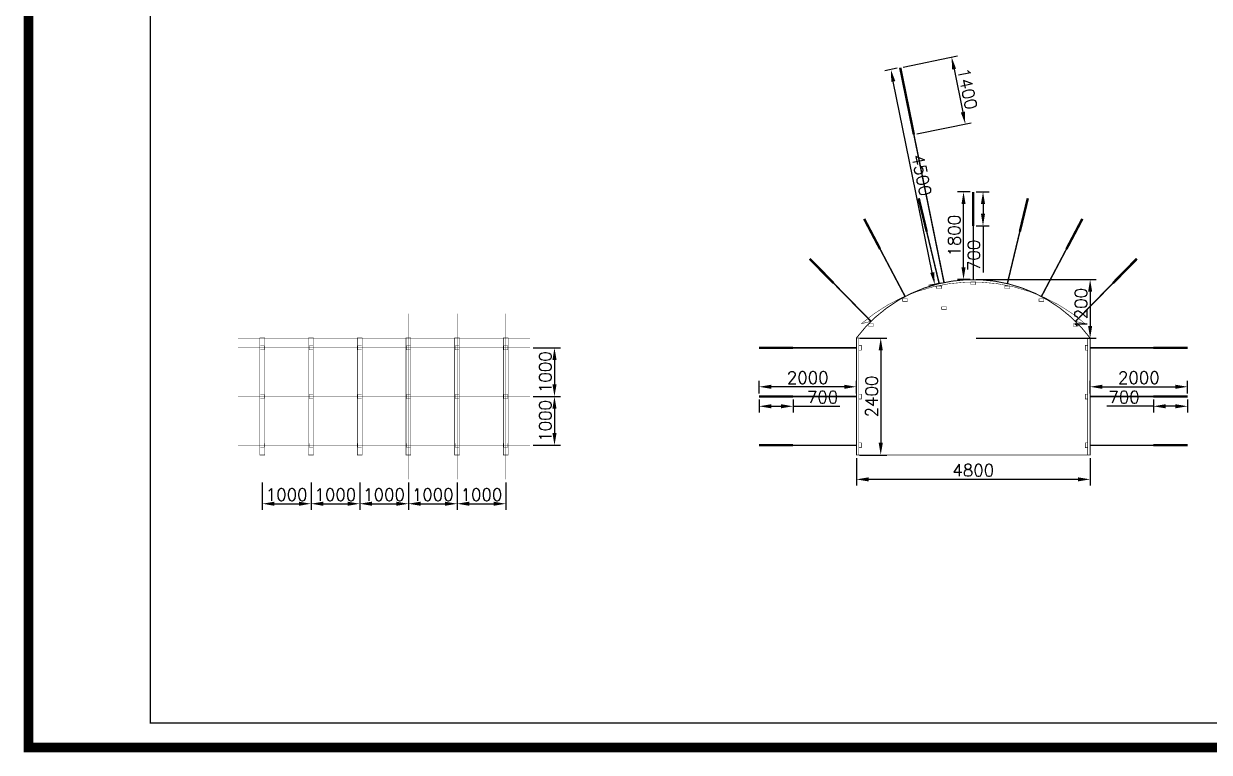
# Model space of a CAD drawing. Header units: millimetres. Extents: x -1 to 421, y -1 to 298.
# Drawn here: x -1 to 242.5, y -1 to 148.5 of the extents above; entities that cross this region are included whole.
import ezdxf

# ---------------------------------------------------------------- set-up
doc = ezdxf.new("R2010")
doc.units = ezdxf.units.MM
doc.styles.get("Standard").update_dxf_attribs({"font": 'txt', "bigfont": 'gbcbig.shx'})
doc.dimstyles.new('ISO-25', dxfattribs={"dimtxt": 2.5, "dimasz": 2.5, "dimexe": 1.25, "dimexo": 0.625, "dimtad": 1, "dimtxsty": 'Standard', "dimcen": 2.5, "dimadec": 0, "dimazin": 0, "dimtfac": 1, "dimtmove": 0, "dimatfit": 3, "dimfxl": 1, "dimarcsym": 0})

# ---------------------------------------------------------------- blocks, each defined once
blk = doc.blocks.new('*D1')
at = {"color": 0, "lineweight": -2, "transparency": 16777216}
for p, q in [((170.63, 84), (176.25, 84)), ((175, 81.5), (175, 62.5)), ((170.63, 60), (176.25, 60))]:
    blk.add_line(p, q, dxfattribs=at)
at = {"color": 0, "transparency": 16777216}
for points in [[(174.58, 81.5), (175.42, 81.5), (175, 84)], [(174.58, 62.5), (175.42, 62.5), (175, 60)]]:
    blk.add_solid(points, dxfattribs=at)
at = {"layer": 'Defpoints', "color": 0, "transparency": 16777216}
for p in [(170, 84), (170, 60), (175, 60)]:
    blk.add_point(p, dxfattribs=at)
at = {"color": 0, "transparency": 16777216, "insert": (173.13, 72), "char_height": 2.5, "attachment_point": 5, "rotation": 90}
blk.add_mtext('2400', dxfattribs=at)
blk = doc.blocks.new('*D2')
at = {"color": 0, "lineweight": -2, "transparency": 16777216}
for p, q in [((170, 59.38), (170, 53.75)), ((218, 59.38), (218, 53.75)), ((215.5, 55), (172.5, 55))]:
    blk.add_line(p, q, dxfattribs=at)
at = {"color": 0, "transparency": 16777216}
for points in [[(172.5, 55.42), (172.5, 54.58), (170, 55)], [(215.5, 55.42), (215.5, 54.58), (218, 55)]]:
    blk.add_solid(points, dxfattribs=at)
at = {"layer": 'Defpoints', "color": 0, "transparency": 16777216}
for p in [(170, 60), (218, 60), (170, 55)]:
    blk.add_point(p, dxfattribs=at)
at = {"color": 0, "transparency": 16777216, "insert": (194, 56.88), "char_height": 2.5, "attachment_point": 5}
blk.add_mtext('4800', dxfattribs=at)
blk = doc.blocks.new('*D3')
at = {"color": 0, "lineweight": -2, "transparency": 16777216}
for p, q in [((194.63, 96), (219.25, 96)), ((218, 93.5), (218, 86.5)), ((194.63, 84), (219.25, 84))]:
    blk.add_line(p, q, dxfattribs=at)
at = {"color": 0, "transparency": 16777216}
for points in [[(217.58, 93.5), (218.42, 93.5), (218, 96)], [(217.58, 86.5), (218.42, 86.5), (218, 84)]]:
    blk.add_solid(points, dxfattribs=at)
at = {"layer": 'Defpoints', "color": 0, "transparency": 16777216}
for p in [(194, 96), (194, 84), (218, 84)]:
    blk.add_point(p, dxfattribs=at)
at = {"color": 0, "transparency": 16777216, "insert": (216.13, 90), "char_height": 2.5, "attachment_point": 5, "rotation": 90}
blk.add_mtext('1200', dxfattribs=at)
blk = doc.blocks.new('*D4')
at = {"color": 0, "lineweight": -2, "transparency": 16777216}
for p, q in [((193.38, 114), (190.75, 114)), ((192, 98.5), (192, 111.5)), ((193.38, 96), (190.75, 96))]:
    blk.add_line(p, q, dxfattribs=at)
at = {"color": 0, "transparency": 16777216}
for points in [[(191.58, 111.5), (192.42, 111.5), (192, 114)], [(191.58, 98.5), (192.42, 98.5), (192, 96)]]:
    blk.add_solid(points, dxfattribs=at)
at = {"layer": 'Defpoints', "color": 0, "transparency": 16777216}
for p in [(192, 114), (194, 114), (194, 96)]:
    blk.add_point(p, dxfattribs=at)
at = {"color": 0, "transparency": 16777216, "insert": (190.13, 105), "char_height": 2.5, "attachment_point": 5, "rotation": 90}
blk.add_mtext('1800', dxfattribs=at)
blk = doc.blocks.new('*D5')
at = {"color": 0, "lineweight": -2, "transparency": 16777216}
for p, q in [((194.63, 114), (197.25, 114)), ((196, 111.5), (196, 109.5)), ((194.63, 107), (197.25, 107)), ((196, 107), (196, 97.42))]:
    blk.add_line(p, q, dxfattribs=at)
at = {"color": 0, "transparency": 16777216}
for points in [[(195.58, 111.5), (196.42, 111.5), (196, 114)], [(195.58, 109.5), (196.42, 109.5), (196, 107)]]:
    blk.add_solid(points, dxfattribs=at)
at = {"layer": 'Defpoints', "color": 0, "transparency": 16777216}
for p in [(194, 114), (194, 107), (196, 107)]:
    blk.add_point(p, dxfattribs=at)
at = {"color": 0, "transparency": 16777216, "insert": (194.13, 100.96), "char_height": 2.5, "attachment_point": 5, "rotation": 90}
blk.add_mtext('700', dxfattribs=at)
blk = doc.blocks.new('*D21')
at = {"color": 0, "lineweight": -2, "transparency": 16777216}
for p, q in [((150, 72.62), (150, 75.25)), ((167.5, 74), (152.5, 74)), ((170, 72.62), (170, 75.25))]:
    blk.add_line(p, q, dxfattribs=at)
at = {"color": 0, "transparency": 16777216}
for points in [[(152.5, 74.42), (152.5, 73.58), (150, 74)], [(167.5, 74.42), (167.5, 73.58), (170, 74)]]:
    blk.add_solid(points, dxfattribs=at)
at = {"layer": 'Defpoints', "color": 0, "transparency": 16777216}
for p in [(150, 74), (150, 72), (170, 72)]:
    blk.add_point(p, dxfattribs=at)
at = {"color": 0, "transparency": 16777216, "insert": (160, 75.88), "char_height": 2.5, "attachment_point": 5}
blk.add_mtext('2000', dxfattribs=at)
blk = doc.blocks.new('*D22')
at = {"color": 0, "lineweight": -2, "transparency": 16777216}
for p, q in [((150, 71.37), (150, 68.75)), ((157, 71.37), (157, 68.75)), ((152.5, 70), (154.5, 70)), ((157, 70), (166.58, 70))]:
    blk.add_line(p, q, dxfattribs=at)
at = {"color": 0, "transparency": 16777216}
for points in [[(152.5, 70.42), (152.5, 69.58), (150, 70)], [(154.5, 70.42), (154.5, 69.58), (157, 70)]]:
    blk.add_solid(points, dxfattribs=at)
at = {"layer": 'Defpoints', "color": 0, "transparency": 16777216}
for p in [(150, 72), (157, 72), (157, 70)]:
    blk.add_point(p, dxfattribs=at)
at = {"color": 0, "transparency": 16777216, "insert": (163.04, 71.87), "char_height": 2.5, "attachment_point": 5}
blk.add_mtext('700', dxfattribs=at)
blk = doc.blocks.new('*D23')
at = {"color": 0, "lineweight": -2, "transparency": 16777216}
for p, q in [((103.63, 72), (109.25, 72)), ((108, 69.5), (108, 64.5)), ((103.63, 62), (109.25, 62))]:
    blk.add_line(p, q, dxfattribs=at)
at = {"color": 0, "transparency": 16777216}
for points in [[(107.58, 69.5), (108.42, 69.5), (108, 72)], [(107.58, 64.5), (108.42, 64.5), (108, 62)]]:
    blk.add_solid(points, dxfattribs=at)
at = {"layer": 'Defpoints', "color": 0, "transparency": 16777216}
for p in [(103, 72), (103, 62), (108, 62)]:
    blk.add_point(p, dxfattribs=at)
at = {"color": 0, "transparency": 16777216, "insert": (106.12, 67), "char_height": 2.5, "attachment_point": 5, "rotation": 90}
blk.add_mtext('1000', dxfattribs=at)
blk = doc.blocks.new('*D24')
at = {"color": 0, "lineweight": -2, "transparency": 16777216}
for p, q in [((103.63, 82), (109.25, 82)), ((108, 79.5), (108, 74.5)), ((103.63, 72), (109.25, 72))]:
    blk.add_line(p, q, dxfattribs=at)
at = {"color": 0, "transparency": 16777216}
for points in [[(107.58, 79.5), (108.42, 79.5), (108, 82)], [(107.58, 74.5), (108.42, 74.5), (108, 72)]]:
    blk.add_solid(points, dxfattribs=at)
at = {"layer": 'Defpoints', "color": 0, "transparency": 16777216}
for p in [(103, 82), (103, 72), (108, 72)]:
    blk.add_point(p, dxfattribs=at)
at = {"color": 0, "transparency": 16777216, "insert": (106.12, 77), "char_height": 2.5, "attachment_point": 5, "rotation": 90}
blk.add_mtext('1000', dxfattribs=at)
blk = doc.blocks.new('*D25')
at = {"color": 0, "lineweight": -2, "transparency": 16777216}
for p, q in [((88, 54.38), (88, 48.75)), ((98, 54.38), (98, 48.75)), ((90.5, 50), (95.5, 50))]:
    blk.add_line(p, q, dxfattribs=at)
at = {"color": 0, "transparency": 16777216}
for points in [[(90.5, 50.42), (90.5, 49.58), (88, 50)], [(95.5, 50.42), (95.5, 49.58), (98, 50)]]:
    blk.add_solid(points, dxfattribs=at)
at = {"layer": 'Defpoints', "color": 0, "transparency": 16777216}
for p in [(88, 55), (98, 55), (98, 50)]:
    blk.add_point(p, dxfattribs=at)
at = {"color": 0, "transparency": 16777216, "insert": (93, 51.88), "char_height": 2.5, "attachment_point": 5}
blk.add_mtext('1000', dxfattribs=at)
blk = doc.blocks.new('*D26')
at = {"color": 0, "lineweight": -2, "transparency": 16777216}
for p, q in [((78, 54.38), (78, 48.75)), ((88, 54.38), (88, 48.75)), ((80.5, 50), (85.5, 50))]:
    blk.add_line(p, q, dxfattribs=at)
at = {"color": 0, "transparency": 16777216}
for points in [[(80.5, 50.42), (80.5, 49.58), (78, 50)], [(85.5, 50.42), (85.5, 49.58), (88, 50)]]:
    blk.add_solid(points, dxfattribs=at)
at = {"layer": 'Defpoints', "color": 0, "transparency": 16777216}
for p in [(78, 55), (88, 55), (88, 50)]:
    blk.add_point(p, dxfattribs=at)
at = {"color": 0, "transparency": 16777216, "insert": (83, 51.88), "char_height": 2.5, "attachment_point": 5}
blk.add_mtext('1000', dxfattribs=at)
blk = doc.blocks.new('*D27')
at = {"color": 0, "lineweight": -2, "transparency": 16777216}
for p, q in [((68, 54.38), (68, 48.75)), ((78, 54.38), (78, 48.75)), ((70.5, 50), (75.5, 50))]:
    blk.add_line(p, q, dxfattribs=at)
at = {"color": 0, "transparency": 16777216}
for points in [[(70.5, 50.42), (70.5, 49.58), (68, 50)], [(75.5, 50.42), (75.5, 49.58), (78, 50)]]:
    blk.add_solid(points, dxfattribs=at)
at = {"layer": 'Defpoints', "color": 0, "transparency": 16777216}
for p in [(68, 55), (78, 55), (78, 50)]:
    blk.add_point(p, dxfattribs=at)
at = {"color": 0, "transparency": 16777216, "insert": (73, 51.88), "char_height": 2.5, "attachment_point": 5}
blk.add_mtext('1000', dxfattribs=at)
blk = doc.blocks.new('*D28')
at = {"color": 0, "lineweight": -2, "transparency": 16777216}
for p, q in [((58, 54.38), (58, 48.75)), ((68, 54.38), (68, 48.75)), ((60.5, 50), (65.5, 50))]:
    blk.add_line(p, q, dxfattribs=at)
at = {"color": 0, "transparency": 16777216}
for points in [[(60.5, 50.42), (60.5, 49.58), (58, 50)], [(65.5, 50.42), (65.5, 49.58), (68, 50)]]:
    blk.add_solid(points, dxfattribs=at)
at = {"layer": 'Defpoints', "color": 0, "transparency": 16777216}
for p in [(58, 55), (68, 55), (68, 50)]:
    blk.add_point(p, dxfattribs=at)
at = {"color": 0, "transparency": 16777216, "insert": (63, 51.88), "char_height": 2.5, "attachment_point": 5}
blk.add_mtext('1000', dxfattribs=at)
blk = doc.blocks.new('*D29')
at = {"color": 0, "lineweight": -2, "transparency": 16777216}
for p, q in [((48, 54.38), (48, 48.75)), ((58, 54.38), (58, 48.75)), ((50.5, 50), (55.5, 50))]:
    blk.add_line(p, q, dxfattribs=at)
at = {"color": 0, "transparency": 16777216}
for points in [[(50.5, 50.42), (50.5, 49.58), (48, 50)], [(55.5, 50.42), (55.5, 49.58), (58, 50)]]:
    blk.add_solid(points, dxfattribs=at)
at = {"layer": 'Defpoints', "color": 0, "transparency": 16777216}
for p in [(48, 55), (58, 55), (58, 50)]:
    blk.add_point(p, dxfattribs=at)
at = {"color": 0, "transparency": 16777216, "insert": (53, 51.88), "char_height": 2.5, "attachment_point": 5}
blk.add_mtext('1000', dxfattribs=at)
blk = doc.blocks.new('*D30')
at = {"color": 0, "lineweight": -2, "transparency": 16777216}
for p, q in [((218, 72.62), (218, 75.25)), ((220.5, 74), (235.5, 74)), ((238, 72.62), (238, 75.25))]:
    blk.add_line(p, q, dxfattribs=at)
at = {"color": 0, "transparency": 16777216}
for points in [[(220.5, 74.42), (220.5, 73.58), (218, 74)], [(235.5, 74.42), (235.5, 73.58), (238, 74)]]:
    blk.add_solid(points, dxfattribs=at)
at = {"layer": 'Defpoints', "color": 0, "transparency": 16777216}
for p in [(238, 74), (218, 72), (238, 72)]:
    blk.add_point(p, dxfattribs=at)
at = {"color": 0, "transparency": 16777216, "insert": (228, 75.88), "char_height": 2.5, "attachment_point": 5}
blk.add_mtext('2000', dxfattribs=at)
blk = doc.blocks.new('*D31')
at = {"color": 0, "lineweight": -2, "transparency": 16777216}
for p, q in [((231, 71.37), (231, 68.75)), ((238, 71.37), (238, 68.75)), ((231, 70), (221.42, 70)), ((235.5, 70), (233.5, 70))]:
    blk.add_line(p, q, dxfattribs=at)
at = {"color": 0, "transparency": 16777216}
for points in [[(233.5, 70.42), (233.5, 69.58), (231, 70)], [(235.5, 70.42), (235.5, 69.58), (238, 70)]]:
    blk.add_solid(points, dxfattribs=at)
at = {"layer": 'Defpoints', "color": 0, "transparency": 16777216}
for p in [(231, 72), (238, 72), (231, 70)]:
    blk.add_point(p, dxfattribs=at)
at = {"color": 0, "transparency": 16777216, "insert": (224.96, 71.87), "char_height": 2.5, "attachment_point": 5}
blk.add_mtext('700', dxfattribs=at)
blk = doc.blocks.new('*D39')
at = {"color": 0, "lineweight": -2, "transparency": 16777216}
for p, q in [((178.39, 139.36), (175.86, 138.84)), ((185.58, 97.45), (177.58, 136.64)), ((187.39, 95.27), (184.86, 94.75))]:
    blk.add_line(p, q, dxfattribs=at)
at = {"color": 0, "transparency": 16777216}
for points in [[(177.99, 136.73), (177.17, 136.56), (177.08, 139.09)], [(185.99, 97.53), (185.17, 97.37), (186.08, 95)]]:
    blk.add_solid(points, dxfattribs=at)
at = {"layer": 'Defpoints', "color": 0, "transparency": 16777216}
for p in [(177.08, 139.09), (179, 139.48), (188, 95.39)]:
    blk.add_point(p, dxfattribs=at)
at = {"color": 0, "transparency": 16777216, "insert": (183.42, 117.42), "char_height": 2.5, "attachment_point": 5, "rotation": 281.537}
blk.add_mtext('4500', dxfattribs=at)
blk = doc.blocks.new('*D40')
at = {"color": 0, "lineweight": -2, "transparency": 16777216}
for p, q in [((179.61, 139.61), (190.78, 141.89)), ((190.06, 139.19), (191.86, 130.37)), ((182.41, 125.89), (193.58, 128.17))]:
    blk.add_line(p, q, dxfattribs=at)
at = {"color": 0, "transparency": 16777216}
for points in [[(190.47, 139.27), (189.65, 139.11), (189.56, 141.64)], [(192.27, 130.46), (191.45, 130.29), (192.36, 127.92)]]:
    blk.add_solid(points, dxfattribs=at)
at = {"layer": 'Defpoints', "color": 0, "transparency": 16777216}
for p in [(179, 139.48), (192.36, 127.92), (181.8, 125.77)]:
    blk.add_point(p, dxfattribs=at)
at = {"color": 0, "transparency": 16777216, "insert": (192.8, 135.16), "char_height": 2.5, "attachment_point": 5, "rotation": 281.537}
blk.add_mtext('1400', dxfattribs=at)

msp = doc.modelspace()

# ---------------------------------------------------------------- linework, layer by layer
for points in [[(0, 0, 2, 2, 0), (420, 0, 2, 2, 0), (420, 297, 2, 2, 0), (0, 297, 2, 2, 0)], [(25, 5, 0.3, 0.3, 0), (415, 5, 0.3, 0.3, 0), (415, 292, 0.3, 0.3, 0), (25, 292, 0.3, 0.3, 0)], [(193.5, 95, 0.1, 0.1, 0), (194.5, 95, 0.1, 0.1, 0), (194.5, 95.5, 0.1, 0.1, 0), (193.5, 95.5, 0.1, 0.1, 0)], [(186.5, 94.172, 0.1, 0.1, 0), (187.5, 94.172, 0.1, 0.1, 0), (187.5, 94.672, 0.1, 0.1, 0), (186.5, 94.672, 0.1, 0.1, 0)], [(200.5, 94.172, 0.1, 0.1, 0), (201.5, 94.172, 0.1, 0.1, 0), (201.5, 94.672, 0.1, 0.1, 0), (200.5, 94.672, 0.1, 0.1, 0)], [(179.5, 91.533, 0.1, 0.1, 0), (180.5, 91.533, 0.1, 0.1, 0), (180.5, 92.033, 0.1, 0.1, 0), (179.5, 92.033, 0.1, 0.1, 0)], [(187.5, 89.894, 0.1, 0.1, 0), (188.5, 89.894, 0.1, 0.1, 0), (188.5, 90.394, 0.1, 0.1, 0), (187.5, 90.394, 0.1, 0.1, 0)], [(187.5, 89.894, 0.1, 0.1, 0), (188.5, 89.894, 0.1, 0.1, 0), (188.5, 90.394, 0.1, 0.1, 0), (187.5, 90.394, 0.1, 0.1, 0)], [(207.5, 91.533, 0.1, 0.1, 0), (208.5, 91.533, 0.1, 0.1, 0), (208.5, 92.033, 0.1, 0.1, 0), (207.5, 92.033, 0.1, 0.1, 0)], [(172.5, 86.424, 0.1, 0.1, 0), (173.5, 86.424, 0.1, 0.1, 0), (173.5, 86.924, 0.1, 0.1, 0), (172.5, 86.924, 0.1, 0.1, 0)], [(214.5, 86.424, 0.1, 0.1, 0), (215.5, 86.424, 0.1, 0.1, 0), (215.5, 86.924, 0.1, 0.1, 0), (214.5, 86.924, 0.1, 0.1, 0)], [(47.5, 60, 0.1, 0.1, 0), (48.5, 60, 0.1, 0.1, 0), (48.5, 84, 0.1, 0.1, 0), (47.5, 84, 0.1, 0.1, 0)], [(57.5, 60, 0.1, 0.1, 0), (58.5, 60, 0.1, 0.1, 0), (58.5, 84, 0.1, 0.1, 0), (57.5, 84, 0.1, 0.1, 0)], [(67.5, 60, 0.1, 0.1, 0), (68.5, 60, 0.1, 0.1, 0), (68.5, 84, 0.1, 0.1, 0), (67.5, 84, 0.1, 0.1, 0)], [(77.5, 60, 0.1, 0.1, 0), (78.5, 60, 0.1, 0.1, 0), (78.5, 84, 0.1, 0.1, 0), (77.5, 84, 0.1, 0.1, 0)], [(87.5, 60, 0.1, 0.1, 0), (88.5, 60, 0.1, 0.1, 0), (88.5, 84, 0.1, 0.1, 0), (87.5, 84, 0.1, 0.1, 0)], [(97.5, 60, 0.1, 0.1, 0), (98.5, 60, 0.1, 0.1, 0), (98.5, 84, 0.1, 0.1, 0), (97.5, 84, 0.1, 0.1, 0)], [(170, 60, 0.1, 0.1, 0), (170.5, 60, 0.1, 0.1, 0), (170.5, 84, 0.1, 0.1, 0), (170, 84, 0.1, 0.1, 0)], [(217.5, 60, 0.1, 0.1, 0), (218, 60, 0.1, 0.1, 0), (218, 84, 0.1, 0.1, 0), (217.5, 84, 0.1, 0.1, 0)], [(47.6, 81.6, 0.05, 0.05, 0), (48.4, 81.6, 0.05, 0.05, 0), (48.4, 82.4, 0.05, 0.05, 0), (47.6, 82.4, 0.05, 0.05, 0)], [(57.6, 81.6, 0.05, 0.05, 0), (58.4, 81.6, 0.05, 0.05, 0), (58.4, 82.4, 0.05, 0.05, 0), (57.6, 82.4, 0.05, 0.05, 0)], [(67.6, 81.6, 0.05, 0.05, 0), (68.4, 81.6, 0.05, 0.05, 0), (68.4, 82.4, 0.05, 0.05, 0), (67.6, 82.4, 0.05, 0.05, 0)], [(77.6, 81.6, 0.05, 0.05, 0), (78.4, 81.6, 0.05, 0.05, 0), (78.4, 82.4, 0.05, 0.05, 0), (77.6, 82.4, 0.05, 0.05, 0)], [(87.6, 81.6, 0.05, 0.05, 0), (88.4, 81.6, 0.05, 0.05, 0), (88.4, 82.4, 0.05, 0.05, 0), (87.6, 82.4, 0.05, 0.05, 0)], [(97.6, 81.6, 0.05, 0.05, 0), (98.4, 81.6, 0.05, 0.05, 0), (98.4, 82.4, 0.05, 0.05, 0), (97.6, 82.4, 0.05, 0.05, 0)], [(170.5, 81.5, 0.1, 0.1, 0), (171, 81.5, 0.1, 0.1, 0), (171, 82.5, 0.1, 0.1, 0), (170.5, 82.5, 0.1, 0.1, 0)], [(217, 81.5, 0.1, 0.1, 0), (217.5, 81.5, 0.1, 0.1, 0), (217.5, 82.5, 0.1, 0.1, 0), (217, 82.5, 0.1, 0.1, 0)], [(47.6, 71.6, 0.05, 0.05, 0), (48.4, 71.6, 0.05, 0.05, 0), (48.4, 72.4, 0.05, 0.05, 0), (47.6, 72.4, 0.05, 0.05, 0)], [(57.6, 71.6, 0.05, 0.05, 0), (58.4, 71.6, 0.05, 0.05, 0), (58.4, 72.4, 0.05, 0.05, 0), (57.6, 72.4, 0.05, 0.05, 0)], [(67.6, 71.6, 0.05, 0.05, 0), (68.4, 71.6, 0.05, 0.05, 0), (68.4, 72.4, 0.05, 0.05, 0), (67.6, 72.4, 0.05, 0.05, 0)], [(77.6, 71.6, 0.05, 0.05, 0), (78.4, 71.6, 0.05, 0.05, 0), (78.4, 72.4, 0.05, 0.05, 0), (77.6, 72.4, 0.05, 0.05, 0)], [(87.6, 71.6, 0.05, 0.05, 0), (88.4, 71.6, 0.05, 0.05, 0), (88.4, 72.4, 0.05, 0.05, 0), (87.6, 72.4, 0.05, 0.05, 0)], [(97.6, 71.6, 0.05, 0.05, 0), (98.4, 71.6, 0.05, 0.05, 0), (98.4, 72.4, 0.05, 0.05, 0), (97.6, 72.4, 0.05, 0.05, 0)], [(170.5, 71.5, 0.1, 0.1, 0), (171, 71.5, 0.1, 0.1, 0), (171, 72.5, 0.1, 0.1, 0), (170.5, 72.5, 0.1, 0.1, 0)], [(217, 71.5, 0.1, 0.1, 0), (217.5, 71.5, 0.1, 0.1, 0), (217.5, 72.5, 0.1, 0.1, 0), (217, 72.5, 0.1, 0.1, 0)], [(47.6, 61.6, 0.05, 0.05, 0), (48.4, 61.6, 0.05, 0.05, 0), (48.4, 62.4, 0.05, 0.05, 0), (47.6, 62.4, 0.05, 0.05, 0)], [(57.6, 61.6, 0.05, 0.05, 0), (58.4, 61.6, 0.05, 0.05, 0), (58.4, 62.4, 0.05, 0.05, 0), (57.6, 62.4, 0.05, 0.05, 0)], [(67.6, 61.6, 0.05, 0.05, 0), (68.4, 61.6, 0.05, 0.05, 0), (68.4, 62.4, 0.05, 0.05, 0), (67.6, 62.4, 0.05, 0.05, 0)], [(77.6, 61.6, 0.05, 0.05, 0), (78.4, 61.6, 0.05, 0.05, 0), (78.4, 62.4, 0.05, 0.05, 0), (77.6, 62.4, 0.05, 0.05, 0)], [(87.6, 61.6, 0.05, 0.05, 0), (88.4, 61.6, 0.05, 0.05, 0), (88.4, 62.4, 0.05, 0.05, 0), (87.6, 62.4, 0.05, 0.05, 0)], [(97.6, 61.6, 0.05, 0.05, 0), (98.4, 61.6, 0.05, 0.05, 0), (98.4, 62.4, 0.05, 0.05, 0), (97.6, 62.4, 0.05, 0.05, 0)], [(170.5, 61.5, 0.1, 0.1, 0), (171, 61.5, 0.1, 0.1, 0), (171, 62.5, 0.1, 0.1, 0), (170.5, 62.5, 0.1, 0.1, 0)], [(217, 61.5, 0.1, 0.1, 0), (217.5, 61.5, 0.1, 0.1, 0), (217.5, 62.5, 0.1, 0.1, 0), (217, 62.5, 0.1, 0.1, 0)]]:
    msp.add_lwpolyline(points, format="xyseb", close=True)
for points in [[(179, 139.485, 0.5, 0.5, 0), (181.8, 125.768, 0.5, 0.5, 0)], [(179, 139.485, 0.5, 0.5, 0), (181.8, 125.768, 0.5, 0.5, 0)], [(188, 95.394, 0.3, 0.3, 0), (179, 139.485, 0.3, 0.3, 0)], [(188, 95.394, 0.3, 0.3, 0), (179, 139.485, 0.3, 0.3, 0)], [(182.8, 112.675, 0.5, 0.5, 0), (184.433, 105.868, 0.5, 0.5, 0)], [(187, 95.172, 0.3, 0.3, 0), (182.8, 112.675, 0.3, 0.3, 0)], [(194, 114, 0.5, 0.5, 0), (194, 107, 0.5, 0.5, 0)], [(194, 96, 0.3, 0.3, 0), (194, 114, 0.3, 0.3, 0)], [(201, 95.172, 0.3, 0.3, 0), (205.2, 112.675, 0.3, 0.3, 0)], [(205.2, 112.675, 0.5, 0.5, 0), (203.567, 105.868, 0.5, 0.5, 0)], [(171.6, 108.453, 0.5, 0.5, 0), (174.867, 102.262, 0.5, 0.5, 0)], [(180, 92.533, 0.3, 0.3, 0), (171.6, 108.453, 0.3, 0.3, 0)], [(208, 92.533, 0.3, 0.3, 0), (216.4, 108.453, 0.3, 0.3, 0)], [(216.4, 108.453, 0.5, 0.5, 0), (213.133, 102.262, 0.5, 0.5, 0)], [(160.4, 100.279, 0.5, 0.5, 0), (165.3, 95.28, 0.5, 0.5, 0)], [(173, 87.424, 0.3, 0.3, 0), (160.4, 100.279, 0.3, 0.3, 0)], [(215, 87.424, 0.3, 0.3, 0), (227.6, 100.279, 0.3, 0.3, 0)], [(227.6, 100.279, 0.5, 0.5, 0), (222.7, 95.28, 0.5, 0.5, 0)], [(218, 84, 0.2, 0.2, 0.5), (170, 84, 0.2, 0.2, 0)], [(217, 86.924, 0.1, 0.1, 0.3728572), (171, 86.924, 0.1, 0.1, 0)], [(48, 55, 0.05, 0.05, 0), (48, 89, 0.05, 0.05, 0)], [(58, 55, 0.05, 0.05, 0), (58, 89, 0.05, 0.05, 0)], [(68, 55, 0.05, 0.05, 0), (68, 89, 0.05, 0.05, 0)], [(78, 55, 0.05, 0.05, 0), (78, 89, 0.05, 0.05, 0)], [(88, 55, 0.05, 0.05, 0), (88, 89, 0.05, 0.05, 0)], [(98, 55, 0.05, 0.05, 0), (98, 89, 0.05, 0.05, 0)], [(171, 86.924, 0.1, 0.1, 0), (173, 87.424, 0.1, 0.1, 0)], [(217, 86.924, 0.1, 0.1, 0), (215, 87.424, 0.1, 0.1, 0)], [(103, 84, 0.05, 0.05, 0), (43, 84, 0.05, 0.05, 0)], [(170, 84, 0.2, 0.2, 0), (170, 60, 0.2, 0.2, 0), (218, 60, 0.2, 0.2, 0), (218, 84, 0.2, 0.2, 0)], [(103, 82, 0.05, 0.05, 0), (43, 82, 0.05, 0.05, 0)], [(157, 82, 0.5, 0.5, 0), (150, 82, 0.5, 0.5, 0)], [(170, 82, 0.3, 0.3, 0), (150, 82, 0.3, 0.3, 0)], [(218, 82, 0.3, 0.3, 0), (238, 82, 0.3, 0.3, 0)], [(231, 82, 0.5, 0.5, 0), (238, 82, 0.5, 0.5, 0)], [(103, 72, 0.05, 0.05, 0), (43, 72, 0.05, 0.05, 0)], [(157, 72, 0.5, 0.5, 0), (150, 72, 0.5, 0.5, 0)], [(170, 72, 0.3, 0.3, 0), (150, 72, 0.3, 0.3, 0)], [(218, 72, 0.3, 0.3, 0), (238, 72, 0.3, 0.3, 0)], [(231, 72, 0.5, 0.5, 0), (238, 72, 0.5, 0.5, 0)], [(103, 62, 0.05, 0.05, 0), (43, 62, 0.05, 0.05, 0)], [(157, 62, 0.5, 0.5, 0), (150, 62, 0.5, 0.5, 0)], [(170, 62, 0.3, 0.3, 0), (150, 62, 0.3, 0.3, 0)], [(218, 62, 0.3, 0.3, 0), (238, 62, 0.3, 0.3, 0)], [(231, 62, 0.5, 0.5, 0), (238, 62, 0.5, 0.5, 0)], [(103, 60, 0.05, 0.05, 0), (43, 60, 0.05, 0.05, 0)]]:
    msp.add_lwpolyline(points, format="xyseb")

# ---------------------------------------------------------------- dimensions: what is measured, and where the dimension line sits
for p1, p2, distance, text, picture, middle in [((179, 139.485), (181.8, 125.768), 10.778, '1400', '*D40', (192.797, 135.157)), ((188, 95.394), (179, 139.485), 1.96, '4500', '*D39', (183.417, 117.422)), ((194, 96), (194, 114), 2, '1800', '*D4', (190.125, 105)), ((194, 114), (194, 107), 2, '700', '*D5', (194.125, 100.958)), ((194, 96), (194, 84), 24, '1200', '*D3', (216.125, 90)), ((170, 84), (170, 60), 5, '2400', '*D1', (173.125, 72)), ((103, 82), (103, 72), 5, '1000', '*D24', (106.125, 77)), ((170, 72), (150, 72), -2, '2000', '*D21', (160, 75.875)), ((218, 72), (238, 72), 2, '2000', '*D30', (228, 75.875)), ((150, 72), (157, 72), -2, '700', '*D22', (163.042, 71.875)), ((238, 72), (231, 72), 2, '700', '*D31', (224.958, 71.875)), ((103, 72), (103, 62), 5, '1000', '*D23', (106.125, 67)), ((218, 60), (170, 60), 5, '4800', '*D2', (194, 56.875)), ((48, 55), (58, 55), -5, '1000', '*D29', (53, 51.875)), ((58, 55), (68, 55), -5, '1000', '*D28', (63, 51.875)), ((68, 55), (78, 55), -5, '1000', '*D27', (73, 51.875)), ((78, 55), (88, 55), -5, '1000', '*D26', (83, 51.875)), ((88, 55), (98, 55), -5, '1000', '*D25', (93, 51.875))]:
    dim = msp.add_aligned_dim(p1=p1, p2=p2, distance=distance, text=text, dimstyle='ISO-25')
    dim.commit()
    dim.dimension.update_dxf_attribs({"geometry": picture, "text_midpoint": middle})

doc.saveas('drawing.dxf')
